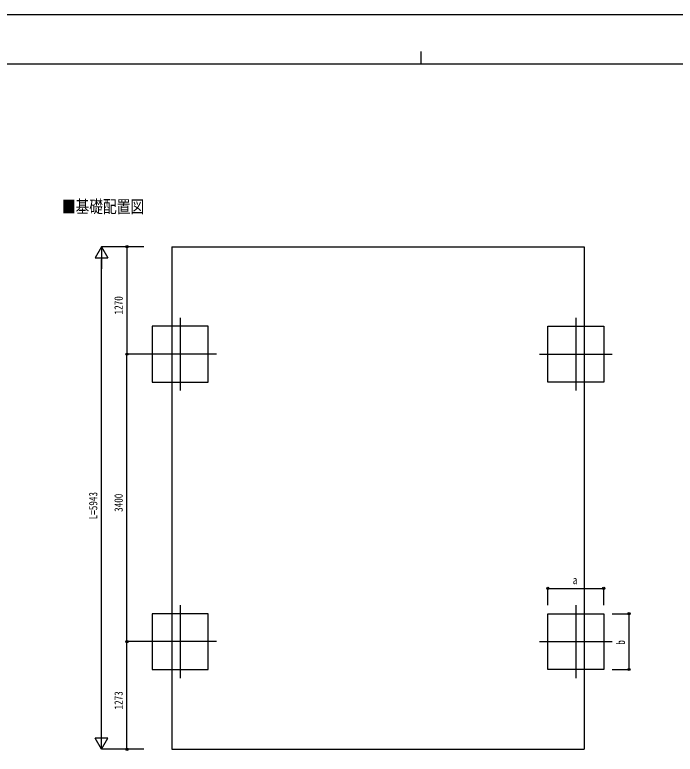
# Model space of a CAD drawing. Units: millimetres, scale not verified. Extents: x -12615 to 12615, y -8910 to 8910.
# Drawn here: x -4812 to 2990, y 166 to 8910 of the extents above; entities that cross this region are included whole.
import ezdxf
from ezdxf.enums import TextEntityAlignment as Align

# ---------------------------------------------------------------- set-up
doc = ezdxf.new("R2010")
doc.units = ezdxf.units.MM
doc.header["$LTSCALE"] = 40
for name, color, linetype in [('0-2_USER1', 3, 'Continuous'), ('0-3_YKK_12', 2, 'Continuous'), ('0-5_YKK_A1', 4, 'Continuous'), ('0-6_YKK_D', 6, 'Continuous'), ('0-7_YKK_ZWAK', 7, 'Continuous')]:
    doc.layers.add(name, color=color, linetype=linetype)
doc.styles.add('ＭＳ ゴシック', font='')
doc.styles.get('ＭＳ ゴシック').set_extended_font_data('MS Gothic')

msp = doc.modelspace()

# ---------------------------------------------------------------- linework, layer by layer
at = {"layer": '0-3_YKK_12'}
for p, q in [((-2857.61, 5327.31), (-2857.61, 4467.31)), ((1815.39, 5327.31), (1815.39, 4467.31)), ((-2427.61, 4897.31), (-3287.61, 4897.31)), ((1385.39, 4897.31), (2245.39, 4897.31)), ((-2857.61, 1927.31), (-2857.61, 1067.31)), ((1815.39, 1927.31), (1815.39, 1067.31)), ((-2427.61, 1497.31), (-3287.61, 1497.31)), ((1385.39, 1497.31), (2245.39, 1497.31))]:
    msp.add_line(p, q, dxfattribs=at)
at = {"layer": '0-5_YKK_A1'}
for p, q in [((-2956.11, 6167.31), (-2956.11, 224.31)), ((-2956.11, 224.31), (1913.89, 224.31))]:
    msp.add_line(p, q, dxfattribs=at)
msp.add_lwpolyline([(-2956.11, 6167.31), (1913.89, 6167.31), (1913.89, 224.31)], dxfattribs=at)
for points in [[(-2527.61, 4567.31), (-2527.61, 5227.31), (-3187.61, 5227.31), (-3187.61, 4567.31)], [(1485.39, 4567.31), (1485.39, 5227.31), (2145.39, 5227.31), (2145.39, 4567.31)], [(-2527.61, 1167.31), (-2527.61, 1827.31), (-3187.61, 1827.31), (-3187.61, 1167.31)], [(1485.39, 1167.31), (1485.39, 1827.31), (2145.39, 1827.31), (2145.39, 1167.31)]]:
    msp.add_lwpolyline(points, close=True, dxfattribs=at)
at = {"layer": '0-6_YKK_D'}
for p, q in [((-3787.61, 6167.31), (-3862.61, 6037.41)), ((-3287.61, 6167.31), (-3788.61, 6167.31)), ((-3787.61, 6167.31), (-3712.61, 6037.41)), ((-3787.61, 6167.31), (-3787.61, 5907.5)), ((-3287.61, 6167.31), (-3488.61, 6167.31)), ((-3487.61, 6167.31), (-3487.61, 4897.31)), ((-3862.61, 6037.41), (-3712.61, 6037.41)), ((-3787.61, 374.31), (-3787.61, 6017.31)), ((-3287.61, 4897.31), (-3488.61, 4897.31)), ((-3287.61, 4897.31), (-3488.61, 4897.31)), ((-3487.61, 1497.31), (-3487.61, 4897.31)), ((1485.39, 1927.31), (1485.39, 2128.31)), ((1485.39, 2127.31), (2145.39, 2127.31)), ((2145.39, 1927.31), (2145.39, 2128.31)), ((2245.39, 1827.31), (2446.39, 1827.31)), ((2445.39, 1167.31), (2445.39, 1827.31)), ((-3288.61, 1497.31), (-3488.61, 1497.31)), ((-3289.61, 1497.31), (-3488.61, 1497.31)), ((-3487.61, 224.31), (-3487.61, 1497.31)), ((2245.39, 1167.31), (2446.39, 1167.31)), ((-3787.61, 224.31), (-3787.61, 484.12)), ((-3787.61, 224.31), (-3862.61, 354.21)), ((-3712.61, 354.21), (-3862.61, 354.21)), ((-3787.61, 224.31), (-3712.61, 354.21)), ((-3287.61, 224.31), (-3788.61, 224.31)), ((-3287.61, 224.31), (-3488.61, 224.31))]:
    msp.add_line(p, q, dxfattribs=at)
for centre in [(-3487.61, 6167.31), (-3487.61, 4897.31), (-3487.61, 4897.31), (1485.39, 2127.31), (2145.39, 2127.31), (2445.39, 1827.31), (-3487.61, 1497.31), (-3487.61, 1497.31), (2445.39, 1167.31), (-3487.61, 224.31)]:
    msp.add_circle(centre, 12.75, dxfattribs=at)
at = {"layer": '0-7_YKK_ZWAK'}
for p, q in [((-14.94, 8475), (-14.94, 8325)), ((11685.06, 8325), (-11714.94, 8325))]:
    msp.add_line(p, q, dxfattribs=at)
msp.add_lwpolyline([(-12615, -8910), (12615, -8910), (12615, 8910), (-12615, 8910)], close=True, dxfattribs=at)

# ---------------------------------------------------------------- texts
at = {"layer": '0-2_USER1', "style": 'ＭＳ ゴシック', "width": 0.8}
msp.add_text('■基礎配置図', height=148.5, dxfattribs=at).set_placement((-4256.54, 6523.01), align=Align.BOTTOM_LEFT)
at = {"layer": '0-6_YKK_D', "style": 'ＭＳ ゴシック', "width": 0.8}
for s, p in [('1270', (-3507.61, 5366.71)), ('L=5943', (-3807.61, 2943.81)), ('3400', (-3507.61, 3031.71)), ('b', (2425.39, 1461.31)), ('1273', (-3507.61, 695.21))]:
    msp.add_text(s, height=98.97, rotation=90, dxfattribs=at).set_placement(p, align=Align.BOTTOM_LEFT)
msp.add_text('a', height=98.97, dxfattribs=at).set_placement((1779.39, 2147.31), align=Align.BOTTOM_LEFT)

doc.saveas('drawing.dxf')
